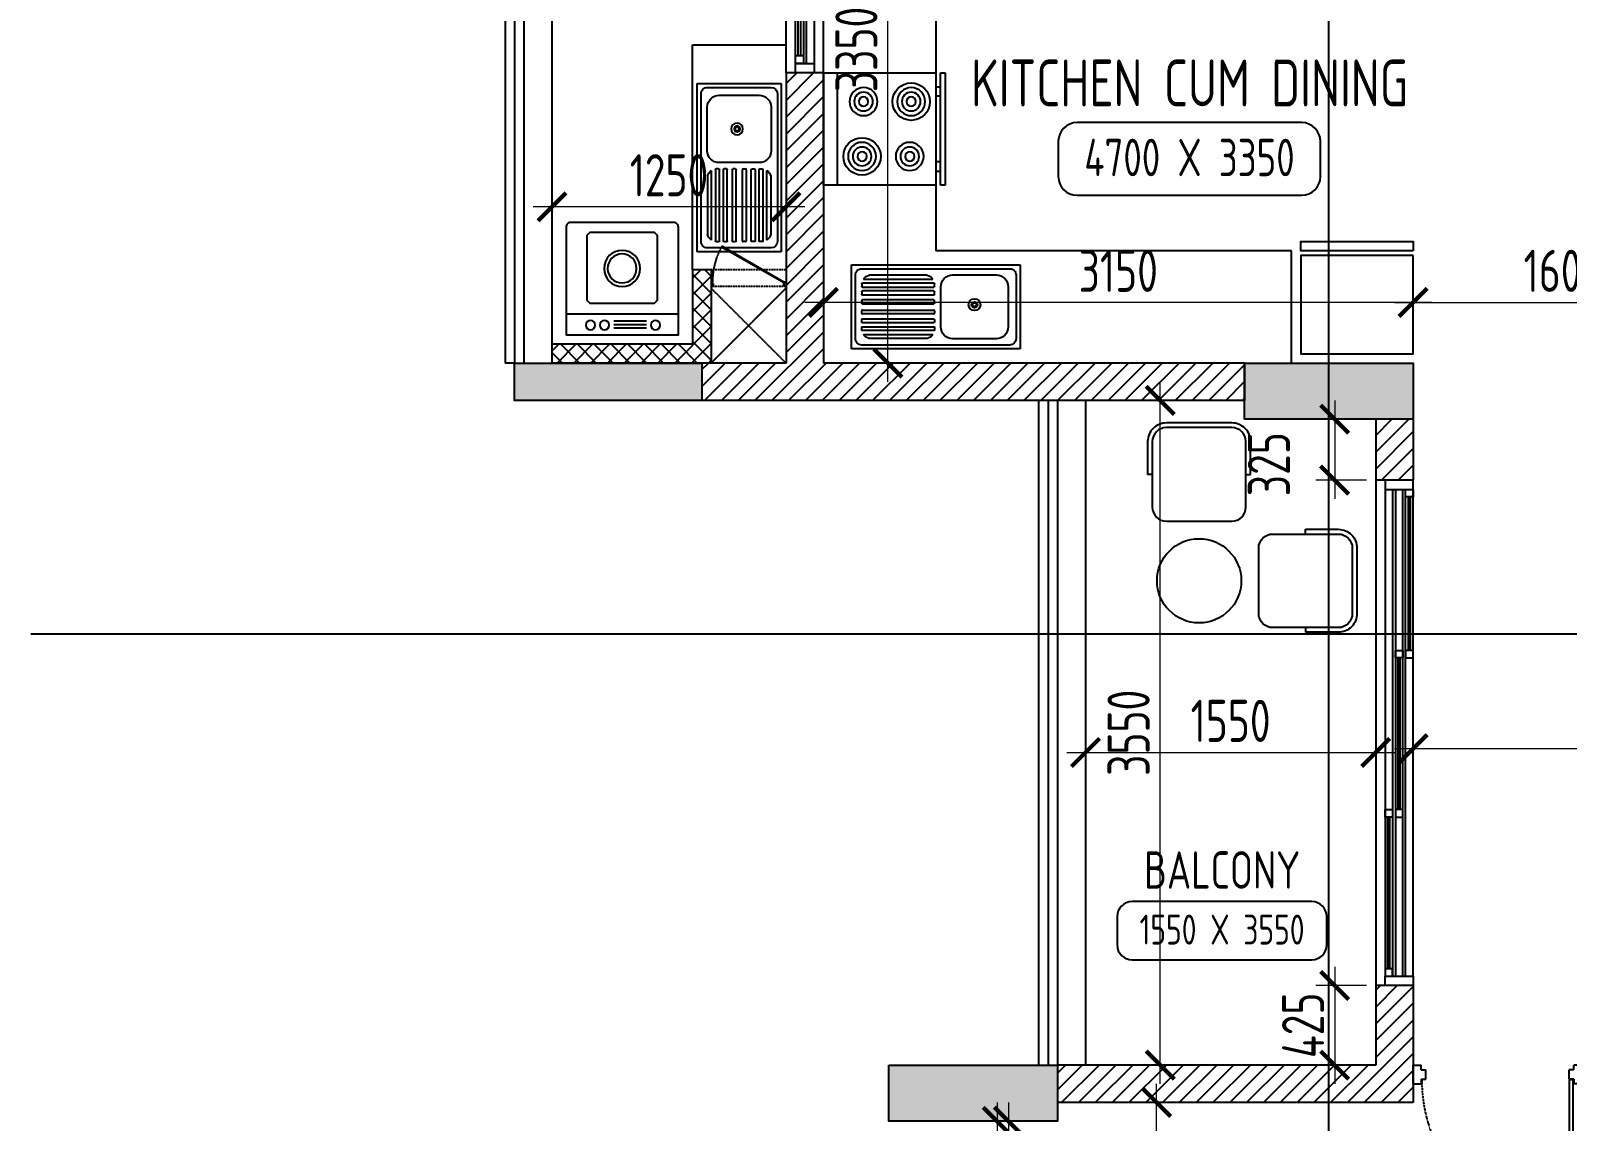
# Model space of a CAD drawing. Header units: millimetres. Extents: x -31859 to 58212, y -66440 to 17102.
# Drawn here: x 24364 to 32572, y -3136 to 2689 of the extents above; entities that cross this region are included whole.
import ezdxf
from ezdxf.enums import TextEntityAlignment as Align

# ---------------------------------------------------------------- set-up
doc = ezdxf.new("R2010")
doc.units = ezdxf.units.MM
doc.header["$LTSCALE"] = 10
doc.header["$PDMODE"] = 35
doc.header["$PDSIZE"] = 500
doc.linetypes.add('DASHED', pattern=[19.05, 12.7, -6.35])
doc.linetypes.add('HIDDEN', pattern=[9.525, 6.35, -3.175])
for name, color, linetype in [('07--DIM-1', 1, 'Continuous'), ('A--BLOCKWALL-1', 9, 'Continuous'), ('A--BLOCKWALL-2', 2, 'Continuous'), ('A--BLOCKWALL-3', 3, 'Continuous'), ('A--BLOCKWALL-HATCH', 8, 'Continuous'), ('A--DOWN', 34, 'Continuous'), ('A--FIXTURE-0', 8, 'Continuous'), ('A--FURNITURE-0', 253, 'Continuous'), ('A--GLAZING-0', 181, 'Continuous'), ('A--HANDRAIL-1', 9, 'Continuous'), ('A--HATCH-1', 8, 'Continuous'), ('A--SANITARY-0', 253, 'Continuous'), ('A--SHAFT-HIDDEN', 9, 'HIDDEN'), ('A--SPACENUMBER', 2, 'Continuous'), ('A--SPACENUMBER-1', 8, 'Continuous'), ('A--SPACEREF', 3, 'Continuous'), ('A--Stucture', 9, 'Continuous'), ('A--TILING-1', 8, 'Continuous'), ('Typical floor Column Centre line$0$X-3rd Floor Column$0$A--COL250', 250, 'Continuous'), ('Typical floor Column Centre line$0$X-3rd Floor Column$0$A--CONCRETE-4', 4, 'Continuous')]:
    doc.layers.add(name, color=color, linetype=linetype)
doc.styles.add('ISO', font='isocp2.shx', dxfattribs={"width": 0.8})
doc.dimstyles.new('A-DIM-100', dxfattribs={"dimscale": 100, "dimtxt": 2.25, "dimasz": 1.5, "dimexe": 1, "dimexo": 0.5, "dimgap": 0, "dimtad": 0, "dimdec": 0, "dimzin": 12, "dimdsep": 46, "dimtxsty": 'ISO', "dimblk": 'ARCHTICK', "dimcen": 1, "dimdle": 1, "dimclrd": 8, "dimclre": 8, "dimclrt": 256, "dimadec": 0, "dimazin": 3, "dimtfac": 1, "dimtdec": 0, "dimtmove": 1, "dimatfit": 2, "dimfxl": 1, "dimtvp": 0.75, "dimtolj": 1, "dimtzin": 12, "dimlwd": 18, "dimlwe": 18, "dimarcsym": 0})
pattern_1 = [(45, (41648.204, -5986.034), (-44.90128, 44.90128), [])]

# ---------------------------------------------------------------- blocks, each defined once
blk = doc.blocks.new('A$C383732B3')
for p, q in [((275, 250), (275, 275)), ((275, -250), (275, -275))]:
    blk.add_line(p, q)
blk.add_lwpolyline([(275, 275), (100, 275, 0.414214), (0, 175), (0, -175, 0.414214), (100, -275), (275, -275)], format="xyb")
blk.add_lwpolyline([(100, -250), (450, -250, 0.414214), (525, -175), (525, 175, 0.414214), (450, 250), (100, 250, 0.414214), (25, 175), (25, -175, 0.414214)], format="xyb", close=True)
blk = doc.blocks.new('A$C34D21E7E')
at = {"layer": 'A--DOWN'}
for p, q in [((-150, 2450), (-150, -150)), ((-110, 2450), (-110, -150)), ((-95, 2450), (-95, -150)), ((-55, -150), (-55, 2450)), ((-40, -150), (-40, 2450)), ((0, -150), (0, 2450))]:
    blk.add_line(p, q, dxfattribs=at)
for points in [[(-150, 2450), (0, 2450), (0, 2500), (-150, 2500)], [(-40, 2450), (0, 2450), (0, 2410), (-40, 2410)], [(-95, 1590), (-55, 1590), (-55, 1550), (-95, 1550)], [(-40, 1550), (0, 1550), (0, 1590), (-40, 1590)], [(-150, 740), (-110, 740), (-110, 700), (-150, 700)], [(-95, 700), (-55, 700), (-55, 740), (-95, 740)], [(-150, -150), (-110, -150), (-110, -110), (-150, -110)], [(-150, -150), (0, -150), (0, -200), (-150, -200)]]:
    blk.add_lwpolyline(points, close=True, dxfattribs=at)
at = {"layer": 'A--GLAZING-0'}
for p, q in [((-25, 1590), (-25, 2410)), ((-15, 1590), (-15, 2410)), ((-80, 740), (-80, 1550)), ((-70, 740), (-70, 1550)), ((-135, -110), (-135, 700)), ((-125, -110), (-125, 700))]:
    blk.add_line(p, q, dxfattribs=at)
blk = doc.blocks.new('A$C35654C4B')
at = {"layer": 'A--BLOCKWALL-1'}
for p, q in [((-900, 200), (0, 200)), ((-900, 0), (0, 0))]:
    blk.add_line(p, q, dxfattribs=at)
at = {"layer": 'A--DOWN'}
for p, q in [((-50, 150), (-850, 150)), ((-50, 107.3), (-850, 107.3)), ((-50, 92.7), (-807, 92.7)), ((-850, 50), (-50, 50))]:
    blk.add_line(p, q, dxfattribs=at)
for points in [[(-850, 50), (-850, 150), (-900, 150), (-900, 50)], [(-807, 50), (-807, 92.7), (-850, 92.7), (-850, 50)], [(-416, 107.3), (-416, 150), (-459, 150), (-459, 107.3)], [(-416, 50), (-416, 92.7), (-459, 92.7), (-459, 50)], [(-50, 107.3), (-50, 150), (-93, 150), (-93, 107.3)], [(-50, 50), (-50, 150), (0, 150), (0, 50)]]:
    blk.add_lwpolyline(points, close=True, dxfattribs=at)
at = {"layer": 'A--GLAZING-0'}
for p, q in [((-416, 135.6), (-93, 135.6)), ((-416, 121.6), (-93, 121.6)), ((-807, 78.4), (-459, 78.4)), ((-807, 64.4), (-459, 64.4))]:
    blk.add_line(p, q, dxfattribs=at)
blk = doc.blocks.new('A$C06896976')
at = {"layer": 'A--FIXTURE-0'}
for p, q in [((0, 0.6), (-0.6, 0.6)), ((-0.6, 0.6), (-0.6, 0)), ((-0.525, 0.6), (-0.525, 0)), ((0, 0), (0, 0.6)), ((0.05, 0.6), (0.025, 0.6)), ((0.025, 0.6), (0.025, 0)), ((0.05, 0), (0.05, 0.6)), ((0, 0.525), (0.025, 0.525)), ((0.025, 0.475), (0, 0.475)), ((0.025, 0.125), (0, 0.125)), ((-0.6, 0), (0, 0)), ((0, 0.075), (0.025, 0.075)), ((0.025, 0), (0.05, 0))]:
    blk.add_line(p, q, dxfattribs=at)
for centre, major_axis, start_param, end_param in [((-0.3937, 0.4463), (0.0707, 0.0707), 0.785398, 7.068583), ((-0.3937, 0.4463), (0.053, 0.053), 0.785398, 7.068583), ((-0.3937, 0.4463), (0.0354, 0.0354), 0.785398, 7.068583), ((-0.1392, 0.4463), (-0.053, 0.053), -0.785398, 5.497787), ((-0.1392, 0.4463), (-0.0354, 0.0354), -0.785398, 5.497787), ((-0.3937, 0.4463), (0.0177, 0.0177), 0.785398, 7.068583), ((-0.1392, 0.4463), (0.0177, 0.0177), 0.785398, 7.068583), ((-0.1313, 0.1537), (-0.0707, -0.0707), 0.785398, 7.068583), ((-0.3858, 0.1537), (0.053, -0.053), -0.785398, 5.497787), ((-0.3858, 0.1537), (0.0354, -0.0354), -0.785398, 5.497787), ((-0.3858, 0.1537), (-0.0177, -0.0177), 0.785398, 7.068583), ((-0.1313, 0.1537), (-0.053, -0.053), 0.785398, 7.068583), ((-0.1313, 0.1537), (-0.0354, -0.0354), 0.785398, 7.068583), ((-0.1313, 0.1537), (-0.0177, -0.0177), 0.785398, 7.068583)]:
    blk.add_ellipse(centre, major_axis=major_axis, ratio=1, start_param=start_param, end_param=end_param, dxfattribs=at)
blk = doc.blocks.new('A$C321E12B3')
at = {"layer": 'A--SANITARY-0', "ltscale": 5}
for p, q in [((-0.9, 0.45), (0, 0.45)), ((-0.9, 0), (-0.9, 0.45)), ((-0.8453, 0.429), (-0.0547, 0.429)), ((0, 0.45), (0, 0)), ((-0.879, 0.0547), (-0.879, 0.3953)), ((-0.8369, 0.1178), (-0.8369, 0.3322)), ((-0.7738, 0.3953), (-0.54, 0.3953)), ((-0.4769, 0.3322), (-0.4769, 0.1178)), ((-0.4433, 0.3352), (-0.4433, 0.3478)), ((-0.4391, 0.352), (-0.0589, 0.352)), ((-0.0589, 0.331), (-0.4391, 0.331)), ((-0.0633, 0.373), (-0.4347, 0.373)), ((-0.404, 0.3941), (-0.0939, 0.3941)), ((-0.0547, 0.3478), (-0.0547, 0.3352)), ((-0.021, 0.3953), (-0.021, 0.0547)), ((-0.4433, 0.2931), (-0.4433, 0.3057)), ((-0.4433, 0.246), (-0.4433, 0.2586)), ((-0.4391, 0.31), (-0.0589, 0.31)), ((-0.0589, 0.2889), (-0.4391, 0.2889)), ((-0.4391, 0.2628), (-0.0589, 0.2628)), ((-0.0547, 0.3057), (-0.0547, 0.2931)), ((-0.0547, 0.2586), (-0.0547, 0.246)), ((-0.4433, 0.204), (-0.4433, 0.1914)), ((-0.0589, 0.2418), (-0.4391, 0.2418)), ((-0.0589, 0.2082), (-0.4391, 0.2082)), ((-0.4391, 0.1872), (-0.0589, 0.1872)), ((-0.0547, 0.1914), (-0.0547, 0.204)), ((-0.4433, 0.1569), (-0.4433, 0.1443)), ((-0.4433, 0.1148), (-0.4433, 0.1022)), ((-0.0589, 0.1611), (-0.4391, 0.1611)), ((-0.4391, 0.14), (-0.0589, 0.14)), ((-0.0589, 0.119), (-0.4391, 0.119)), ((-0.4391, 0.098), (-0.0589, 0.098)), ((-0.0547, 0.1443), (-0.0547, 0.1569)), ((-0.0547, 0.1022), (-0.0547, 0.1148)), ((0, 0), (-0.9, 0)), ((-0.0547, 0.021), (-0.8453, 0.021)), ((-0.54, 0.0547), (-0.7738, 0.0547)), ((-0.0633, 0.077), (-0.4347, 0.077)), ((-0.404, 0.0559), (-0.0939, 0.0559))]:
    blk.add_line(p, q, dxfattribs=at)
at = {"layer": 'A--SANITARY-0'}
blk.add_line((-0.9, 0.45), (0, 0.45), dxfattribs=at)
at = {"layer": 'A--SANITARY-0', "ltscale": 5, "extrusion": (0, 0, -1)}
for centre, major_axis, start_param, end_param in [((-0.8453, 0.3953), (-0.0238, 0.0238), 5.497787, 7.068583), ((-0.0547, 0.3953), (-0.0238, 0.0238), 0.785398, 2.356194), ((-0.7738, 0.3322), (0.0446, 0.0446), 3.926991, 5.497787), ((-0.54, 0.3322), (0.0446, 0.0446), -0.785398, 0.785398), ((-0.4391, 0.3478), (0.00297, 0.00297), 3.926991, 5.497787), ((-0.4391, 0.3352), (-0.00297, 0.00297), 3.926991, 5.497787), ((-0.3928, 0.3449), (-0.0357, 0.0357), 6.090163, 6.844508), ((-0.1051, 0.3449), (-0.0357, 0.0357), 1.009473, 1.763819), ((-0.0589, 0.3478), (0.00297, 0.00297), -0.785398, 0.785398), ((-0.0589, 0.3352), (-0.00297, 0.00297), 2.356194, 3.926991), ((-0.4391, 0.3057), (-0.00297, 0.00297), 5.497787, 7.068583), ((-0.4391, 0.2931), (-0.00297, 0.00297), 3.926991, 5.497787), ((-0.0589, 0.3057), (0.00297, 0.00297), -0.785398, 0.785398), ((-0.0589, 0.2931), (-0.00297, 0.00297), 2.356194, 3.926991), ((-0.6569, 0.2136), (0.0223, 0.0223), 0.785398, 7.068583), ((-0.6569, 0.2136), (0.0112, 0.0112), 0.785398, 7.068583), ((-0.6569, 0.2136), (0.00743, 0.00743), 0.785398, 7.068583), ((-0.4391, 0.204), (0.00297, 0.00297), 3.926991, 5.497787), ((-0.4391, 0.1914), (-0.00297, 0.00297), 3.926991, 5.497787), ((-0.0589, 0.204), (0.00297, 0.00297), -0.785398, 0.785398), ((-0.0589, 0.1914), (-0.00297, 0.00297), 2.356194, 3.926991), ((-0.7738, 0.1178), (-0.0446, 0.0446), 3.926991, 5.497787), ((-0.54, 0.1178), (-0.0446, 0.0446), 2.356194, 3.926991), ((-0.4391, 0.1569), (0.00297, 0.00297), 3.926991, 5.497787), ((-0.4391, 0.1443), (0.00297, 0.00297), 2.356194, 3.926991), ((-0.4391, 0.1148), (0.00297, 0.00297), 3.926991, 5.497787), ((-0.4391, 0.1022), (0.00297, 0.00297), 2.356194, 3.926991), ((-0.0589, 0.1569), (0.00297, 0.00297), -0.785398, 0.785398), ((-0.0589, 0.1443), (-0.00297, 0.00297), 2.356194, 3.926991), ((-0.0589, 0.1148), (0.00297, 0.00297), -0.785398, 0.785398), ((-0.0589, 0.1022), (-0.00297, 0.00297), 2.356194, 3.926991), ((-0.8453, 0.0547), (0.0238, 0.0238), 2.356194, 3.926991), ((-0.3928, 0.1051), (-0.0357, 0.0357), 4.151066, 4.905412), ((-0.1051, 0.1051), (-0.0357, 0.0357), 2.94857, 3.702916), ((-0.0547, 0.0547), (-0.0238, 0.0238), 2.356194, 3.926991)]:
    blk.add_ellipse(centre, major_axis=major_axis, ratio=1, start_param=start_param, end_param=end_param, dxfattribs=at)
at = {"layer": 'A--SANITARY-0', "ltscale": 5}
for centre, major_axis, start_param, end_param in [((-0.4391, 0.2586), (-0.00297, -0.00297), 3.926991, 5.497787), ((-0.0589, 0.2586), (-0.00297, -0.00297), 2.356194, 3.926991), ((-0.4391, 0.246), (0.00297, -0.00297), 3.926991, 5.497787), ((-0.0589, 0.246), (0.00297, -0.00297), -0.785398, 0.785398)]:
    blk.add_ellipse(centre, major_axis=major_axis, ratio=1, start_param=start_param, end_param=end_param, dxfattribs=at)
blk = doc.blocks.new('A$C47D60FF3')
at = {"layer": 'A--FIXTURE-0'}
blk.add_lwpolyline([(-0.075, 0.6), (-0.075, 0), (-0.6, 0), (-0.6, 0.6)], close=True, dxfattribs=at)
blk.add_lwpolyline([(-0.05, 0.6), (-0.05, 0), (0, 0), (0, 0.6), (-0.05, 0.6)], dxfattribs=at)
blk = doc.blocks.new('A$C1CBF2325')
at = {"layer": 'A--DOWN'}
for p, q in [((100, 0), (0, 0)), ((0, 0), (0, -42)), ((100, 0), (100, -42)), ((25, -42), (0, -42)), ((25, -42), (25, -67)), ((75, -67), (25, -67)), ((75, -42), (75, -67)), ((75, -42), (100, -42)), ((78.8, -46.2), (78.8, -67)), ((78.8, -46.2), (886, -46.2)), ((78.8, -67), (886, -67)), ((886, -67), (886, -46.2)), ((25, -858), (0, -858)), ((0, -900), (0, -858)), ((100, -900), (0, -900)), ((75, -833), (25, -833)), ((25, -858), (25, -833)), ((75, -858), (75, -833)), ((75, -858), (100, -858)), ((100, -900), (100, -858))]:
    blk.add_line(p, q, dxfattribs=at)
at = {"layer": 'A--DOWN', "color": 8, "linetype": 'DASHED', "ltscale": 0.005}
blk.add_arc((78.8, -46.2), 807.5, 269.73187, 358.52905, dxfattribs=at)
blk = doc.blocks.new('SPACE')
at = {"layer": 'A--SPACENUMBER-1'}
blk.add_lwpolyline([(-600, 0), (600, 0, 0.41421356), (700, 100), (700, 288.5, 0.41421356), (600, 388.5), (-600, 388.5, 0.41421356), (-700, 288.5), (-700, 100, 0.41421356), (-600, 0, -0.05251446)], format="xyb", dxfattribs=at)
at = {"layer": 'A--SPACENUMBER', "style": 'ISO', "width": 0.8, "flags": 4}
blk.add_attdef('01', text='', height=250, dxfattribs=at).set_placement((0.455, 202.41), align=Align.MIDDLE)
at = {"layer": 'A--SPACEREF', "style": 'ISO', "width": 0.8, "flags": 4}
blk.add_attdef('S', text='', height=300, dxfattribs=at).set_placement((1.35, 474.975), align=Align.CENTER)
blk = doc.blocks.new('A$C2D7D56F7')
at = {"layer": 'A--FIXTURE-0'}
for p, q in [((-0.0443, -0.0369), (0.1306, -0.0369)), ((-0.0443, -0.0556), (0.1306, -0.0556)), ((-0.0443, -0.0744), (0.1306, -0.0744)), ((-0.3, -0.1125), (0.3, -0.1125))]:
    blk.add_line(p, q, dxfattribs=at)
blk.add_lwpolyline([(0.3, -0.575, -0.414214), (0.275, -0.6), (-0.275, -0.6, -0.414214), (-0.3, -0.575), (-0.3, 0), (0.3, 0)], format="xyb", close=True, dxfattribs=at)
blk.add_lwpolyline([(-0.1731, -0.1685), (0.1734, -0.1685), (0.1891, -0.1842), (0.1891, -0.5307), (0.1734, -0.5465), (-0.1731, -0.5465), (-0.1889, -0.5307), (-0.1889, -0.1842)], close=True, dxfattribs=at)
for centre, radius in [((-0.1687, -0.0522), 0.025), ((-0.0947, -0.0522), 0.025), ((0.1777, -0.0522), 0.025), ((-0.0007, -0.3546), 0.0964), ((-0.0007, -0.3546), 0.0776)]:
    blk.add_circle(centre, radius, dxfattribs=at)
blk = doc.blocks.new('A$C4DFF75E1')
at = {"layer": 'A--DOWN'}
for p, q in [((9.2, 24.6), (0, 24.6)), ((0, 24.6), (0, 0)), ((0, 0), (12.3, 0)), ((9.2, 15.2, 0), (9.2, 24.6, 0)), ((12.3, 15.2, 0), (9.2, 15.2, 0)), ((12.3, 15.2, 0), (12.3, 0, 0)), ((12.3, 15.2, 0), (12.3, 0, 0)), ((12.3, 0), (12.3, 15.2)), ((437.7, 15.2, 0), (437.7, 0, 0)), ((437.7, 15.2, 0), (437.7, 0, 0)), ((437.7, 15.2, 0), (440.8, 15.2, 0)), ((437.7, 0), (437.7, 15.2)), ((450, 0), (437.7, 0)), ((440.8, 24.6), (450, 24.6)), ((440.8, 15.2, 0), (440.8, 24.5, 0)), ((450, 24.6), (450, 0))]:
    blk.add_line(p, q, dxfattribs=at)
blk.add_lwpolyline([(13.8, 18.5), (387.6, 234.3), (384.6, 239.6), (10.7, 23.8)], close=True, dxfattribs=at)
blk.add_circle((10, 23.8, 0), 0.781, dxfattribs=at)
at = {"layer": 'A--DOWN', "color": 8, "linetype": 'DASHED', "ltscale": 0.003}
blk.add_arc((-37, 15.2, 0), 477.8, 0, 27.29356, dxfattribs=at)
blk = doc.blocks.new('_ArchTick')
at = {"color": 0, "const_width": 0.15}
blk.add_lwpolyline([(-0.5, -0.5), (0.5, 0.5)], dxfattribs=at)
blk = doc.blocks.new('*D240')
at = {"layer": '07--DIM-1', "color": 8, "lineweight": 18}
for p, q in [((31748.2, -1286), (31748.2, -1046.3)), ((36598.2, -1286), (36598.2, -1046.3)), ((36698.2, -1146.3), (31648.2, -1146.3))]:
    blk.add_line(p, q, dxfattribs=at)
at = {"layer": 'Defpoints', "color": 0}
for p in [(31748.2, -1146.3), (31748.2, -1336), (36598.2, -1336)]:
    blk.add_point(p, dxfattribs=at)
at = {"layer": '07--DIM-1', "color": 8, "lineweight": 18, "xscale": 150, "yscale": 150, "zscale": 150, "rotation": 180}
blk.add_blockref('_ArchTick', (31748.2, -1146.3), dxfattribs=at)
at = {"layer": '07--DIM-1', "color": 8, "lineweight": 18, "xscale": 150, "yscale": 150, "zscale": 150}
blk.add_blockref('_ArchTick', (36598.2, -1146.3), dxfattribs=at)
at = {"layer": '07--DIM-1', "insert": (34173.2, -977.5), "char_height": 225, "attachment_point": 5, "style": 'ISO'}
blk.add_mtext('\\A1;4850', dxfattribs=at)
blk = doc.blocks.new('*D242')
at = {"layer": '07--DIM-1', "color": 8, "lineweight": 18}
for p, q in [((28598.2, 964), (28598.2, 1337.8)), ((31748.2, 964), (31748.2, 1337.8)), ((31848.2, 1237.8), (28498.2, 1237.8))]:
    blk.add_line(p, q, dxfattribs=at)
at = {"layer": 'Defpoints', "color": 0}
for p in [(28598.2, 1237.8), (28598.2, 914), (31748.2, 914)]:
    blk.add_point(p, dxfattribs=at)
at = {"layer": '07--DIM-1', "color": 8, "lineweight": 18, "xscale": 150, "yscale": 150, "zscale": 150, "rotation": 180}
blk.add_blockref('_ArchTick', (28598.2, 1237.8), dxfattribs=at)
at = {"layer": '07--DIM-1', "color": 8, "lineweight": 18, "xscale": 150, "yscale": 150, "zscale": 150}
blk.add_blockref('_ArchTick', (31748.2, 1237.8), dxfattribs=at)
at = {"layer": '07--DIM-1', "insert": (30173.2, 1406.6), "char_height": 225, "attachment_point": 5, "style": 'ISO'}
blk.add_mtext('\\A1;3150', dxfattribs=at)
blk = doc.blocks.new('*D243')
at = {"layer": '07--DIM-1', "color": 8, "lineweight": 18}
for p, q in [((31748.2, 964), (31748.2, 1337.8)), ((33348.2, 964), (33348.2, 1337.8)), ((31648.2, 1237.8), (33448.2, 1237.8))]:
    blk.add_line(p, q, dxfattribs=at)
at = {"layer": 'Defpoints', "color": 0}
for p in [(33348.2, 1237.8), (31748.2, 914), (33348.2, 914)]:
    blk.add_point(p, dxfattribs=at)
at = {"layer": '07--DIM-1', "color": 8, "lineweight": 18, "xscale": 150, "yscale": 150, "zscale": 150, "rotation": 180}
blk.add_blockref('_ArchTick', (31748.2, 1237.8), dxfattribs=at)
at = {"layer": '07--DIM-1', "color": 8, "lineweight": 18, "xscale": 150, "yscale": 150, "zscale": 150}
blk.add_blockref('_ArchTick', (33348.2, 1237.8), dxfattribs=at)
at = {"layer": '07--DIM-1', "insert": (32548.2, 1406.6), "char_height": 225, "attachment_point": 5, "style": 'ISO'}
blk.add_mtext('\\A1;1600', dxfattribs=at)
blk = doc.blocks.new('*D244')
at = {"layer": '07--DIM-1', "color": 8, "lineweight": 18}
for p, q in [((28943, 814), (28943, 4364)), ((28648.2, 4264), (29043, 4264)), ((28648.2, 914), (29043, 914))]:
    blk.add_line(p, q, dxfattribs=at)
at = {"layer": 'Defpoints', "color": 0}
for p in [(28598.2, 4264), (28943, 4264), (28598.2, 914)]:
    blk.add_point(p, dxfattribs=at)
at = {"layer": '07--DIM-1', "color": 8, "lineweight": 18, "xscale": 150, "yscale": 150, "zscale": 150}
for p, rotation in [((28943, 4264), 90), ((28943, 914), 270)]:
    blk.add_blockref('_ArchTick', p, dxfattribs=dict(at, rotation=rotation))
at = {"layer": '07--DIM-1', "insert": (28774.3, 2589), "char_height": 225, "attachment_point": 5, "rotation": 90, "style": 'ISO'}
blk.add_mtext('\\A1;3350', dxfattribs=at)
blk = doc.blocks.new('*D251')
at = {"layer": '07--DIM-1', "color": 8, "lineweight": 18}
for p, q in [((29526.4, -3036), (29526.4, -5736)), ((29098.2, -3136), (29626.4, -3136)), ((29198.2, -5636), (29626.4, -5636))]:
    blk.add_line(p, q, dxfattribs=at)
at = {"layer": 'Defpoints', "color": 0}
for p in [(29048.2, -3136), (29148.2, -5636), (29526.4, -5636)]:
    blk.add_point(p, dxfattribs=at)
at = {"layer": '07--DIM-1', "color": 8, "lineweight": 18, "xscale": 150, "yscale": 150, "zscale": 150}
for p, rotation in [((29526.4, -3136), 90), ((29526.4, -5636), 270)]:
    blk.add_blockref('_ArchTick', p, dxfattribs=dict(at, rotation=rotation))
at = {"layer": '07--DIM-1', "insert": (29357.6, -4386), "char_height": 225, "attachment_point": 5, "rotation": 90, "style": 'ISO'}
blk.add_mtext('\\A1;2500', dxfattribs=at)
blk = doc.blocks.new('*D257')
at = {"layer": '07--DIM-1', "color": 8, "lineweight": 18}
for p, q in [((29998.2, -912.3), (29998.2, -1266.2)), ((31548.2, -912.3), (31548.2, -1266.2)), ((29898.2, -1166.2), (31648.2, -1166.2))]:
    blk.add_line(p, q, dxfattribs=at)
at = {"layer": 'Defpoints', "color": 0}
for p in [(29998.2, -862.3), (31548.2, -862.3), (31548.2, -1166.2)]:
    blk.add_point(p, dxfattribs=at)
at = {"layer": '07--DIM-1', "color": 8, "lineweight": 18, "xscale": 150, "yscale": 150, "zscale": 150, "rotation": 180}
blk.add_blockref('_ArchTick', (29998.2, -1166.2), dxfattribs=at)
at = {"layer": '07--DIM-1', "color": 8, "lineweight": 18, "xscale": 150, "yscale": 150, "zscale": 150}
blk.add_blockref('_ArchTick', (31548.2, -1166.2), dxfattribs=at)
at = {"layer": '07--DIM-1', "insert": (30773.2, -997.4), "char_height": 225, "attachment_point": 5, "style": 'ISO'}
blk.add_mtext('\\A1;1550', dxfattribs=at)
blk = doc.blocks.new('*D258')
at = {"layer": '07--DIM-1', "color": 8, "lineweight": 18}
for p, q in [((30397, -2936), (30397, 814)), ((30048.2, 714), (30497, 714)), ((30048.2, -2836), (30497, -2836))]:
    blk.add_line(p, q, dxfattribs=at)
at = {"layer": 'Defpoints', "color": 0}
for p in [(29998.2, 714), (30397, 714), (29998.2, -2836)]:
    blk.add_point(p, dxfattribs=at)
at = {"layer": '07--DIM-1', "color": 8, "lineweight": 18, "xscale": 150, "yscale": 150, "zscale": 150}
for p, rotation in [((30397, 714), 90), ((30397, -2836), 270)]:
    blk.add_blockref('_ArchTick', p, dxfattribs=dict(at, rotation=rotation))
at = {"layer": '07--DIM-1', "insert": (30228.3, -1061), "char_height": 225, "attachment_point": 5, "rotation": 90, "style": 'ISO'}
blk.add_mtext('\\A1;3550', dxfattribs=at)
blk = doc.blocks.new('*D259')
at = {"layer": '07--DIM-1', "color": 8, "lineweight": 18}
for p, q in [((29586.1, -3036), (29586.1, -3686)), ((29198.2, -3136), (29686.1, -3136)), ((29198.2, -3586), (29686.1, -3586))]:
    blk.add_line(p, q, dxfattribs=at)
at = {"layer": 'Defpoints', "color": 0}
for p in [(29148.2, -3136), (29148.2, -3586), (29586.1, -3586)]:
    blk.add_point(p, dxfattribs=at)
at = {"layer": '07--DIM-1', "color": 8, "lineweight": 18, "xscale": 150, "yscale": 150, "zscale": 150}
for p, rotation in [((29586.1, -3136), 90), ((29586.1, -3586), 270)]:
    blk.add_blockref('_ArchTick', p, dxfattribs=dict(at, rotation=rotation))
at = {"layer": '07--DIM-1', "insert": (29375.2, -3361), "char_height": 225, "attachment_point": 5, "rotation": 90, "style": 'ISO'}
blk.add_mtext('\\A1;eq', dxfattribs=at)
blk = doc.blocks.new('*D261')
at = {"layer": '07--DIM-1', "color": 8, "lineweight": 18}
for p, q in [((31329.1, -2311), (31329.1, -2936)), ((31498.2, -2411), (31229.1, -2411)), ((31498.2, -2836), (31229.1, -2836))]:
    blk.add_line(p, q, dxfattribs=at)
at = {"layer": 'Defpoints', "color": 0}
for p in [(31548.2, -2411), (31329.1, -2836), (31548.2, -2836)]:
    blk.add_point(p, dxfattribs=at)
at = {"layer": '07--DIM-1', "color": 8, "lineweight": 18, "xscale": 150, "yscale": 150, "zscale": 150}
for p, rotation in [((31329.1, -2411), 90), ((31329.1, -2836), 270)]:
    blk.add_blockref('_ArchTick', p, dxfattribs=dict(at, rotation=rotation))
at = {"layer": '07--DIM-1', "insert": (31160.4, -2623.5), "char_height": 225, "attachment_point": 5, "rotation": 90, "style": 'ISO'}
blk.add_mtext('\\A1;425', dxfattribs=at)
blk = doc.blocks.new('*D262')
at = {"layer": '07--DIM-1', "color": 8, "lineweight": 18}
for p, q in [((31329.1, 714), (31329.1, 189)), ((31498.2, 614), (31229.1, 614)), ((31498.2, 289), (31229.1, 289))]:
    blk.add_line(p, q, dxfattribs=at)
at = {"layer": 'Defpoints', "color": 0}
for p in [(31548.2, 614), (31329.1, 289), (31548.2, 289)]:
    blk.add_point(p, dxfattribs=at)
at = {"layer": '07--DIM-1', "color": 8, "lineweight": 18, "xscale": 150, "yscale": 150, "zscale": 150}
for p, rotation in [((31329.1, 614), 90), ((31329.1, 289), 270)]:
    blk.add_blockref('_ArchTick', p, dxfattribs=dict(at, rotation=rotation))
at = {"layer": '07--DIM-1', "insert": (30978.1, 373.7), "char_height": 225, "attachment_point": 5, "rotation": 90, "style": 'ISO'}
blk.add_mtext('\\A1;325', dxfattribs=at)
blk = doc.blocks.new('*D265')
at = {"layer": '07--DIM-1', "color": 8, "lineweight": 18}
for p, q in [((27148.2, 1485.3), (27148.2, 1848.2)), ((28398.2, 1485.3), (28398.2, 1848.2)), ((28498.2, 1748.2), (27048.2, 1748.2))]:
    blk.add_line(p, q, dxfattribs=at)
at = {"layer": 'Defpoints', "color": 0}
for p in [(27148.2, 1748.2), (27148.2, 1435.3), (28398.2, 1435.3)]:
    blk.add_point(p, dxfattribs=at)
at = {"layer": '07--DIM-1', "color": 8, "lineweight": 18, "xscale": 150, "yscale": 150, "zscale": 150, "rotation": 180}
blk.add_blockref('_ArchTick', (27148.2, 1748.2), dxfattribs=at)
at = {"layer": '07--DIM-1', "color": 8, "lineweight": 18, "xscale": 150, "yscale": 150, "zscale": 150}
blk.add_blockref('_ArchTick', (28398.2, 1748.2), dxfattribs=at)
at = {"layer": '07--DIM-1', "insert": (27773.2, 1916.9), "char_height": 225, "attachment_point": 5, "style": 'ISO'}
blk.add_mtext('\\A1;1250', dxfattribs=at)
blk = doc.blocks.new('*D278')
at = {"layer": '07--DIM-1', "color": 8, "lineweight": 18}
for p, q in [((30377.7, -5736), (30377.7, -2936)), ((29898.2, -3036), (30477.7, -3036)), ((29798.2, -5636), (30477.7, -5636))]:
    blk.add_line(p, q, dxfattribs=at)
at = {"layer": 'Defpoints', "color": 0}
for p in [(29848.2, -3036), (30377.7, -3036), (29748.2, -5636)]:
    blk.add_point(p, dxfattribs=at)
at = {"layer": '07--DIM-1', "color": 8, "lineweight": 18, "xscale": 150, "yscale": 150, "zscale": 150}
for p, rotation in [((30377.7, -3036), 90), ((30377.7, -5636), 270)]:
    blk.add_blockref('_ArchTick', p, dxfattribs=dict(at, rotation=rotation))
at = {"layer": '07--DIM-1', "insert": (30208.9, -4336), "char_height": 225, "attachment_point": 5, "rotation": 90, "style": 'ISO'}
blk.add_mtext('\\A1;2600', dxfattribs=at)

msp = doc.modelspace()

# ---------------------------------------------------------------- hatches: boundary and pattern name
at = {"layer": 'A--BLOCKWALL-HATCH'}
h = msp.add_hatch(dxfattribs=at)
h.set_pattern_fill('ANSI37', color=256, scale=20, style=0)
h.set_pattern_definition([(45, (41648.204, -5986.034), (-44.90128, 44.90128), []), (135, (41648.204, -5986.034), (-44.90128, -44.90128), [])])
h.paths.add_polyline_path([(27998.2, 914), (27998.2, 1414), (27898.2, 1414), (27898.2, 1014), (27148.2, 1014), (27148.2, 914)])
at = {"layer": 'A--HATCH-1'}
h = msp.add_hatch(dxfattribs=at)
h.set_pattern_fill('ANSI31', color=256, scale=20, style=0)
h.set_pattern_definition(pattern_1)
h.paths.add_polyline_path([(30848.2, 714), (27948.2, 714), (27948.2, 914), (28398.2, 914), (28398.2, 2464), (28598.2, 2464), (28598.2, 914), (30848.2, 914)])
h = msp.add_hatch(dxfattribs=at)
h.set_pattern_fill('ANSI31', color=256, scale=20, style=0)
h.set_pattern_definition(pattern_1)
h.paths.add_polyline_path([(31748.2, 614), (31548.2, 614), (31548.2, 289), (31748.2, 289)])
h = msp.add_hatch(dxfattribs=at)
h.set_pattern_fill('ANSI31', color=256, scale=20, style=0)
h.set_pattern_definition(pattern_1)
h.paths.add_polyline_path([(29848.2, -2836), (29848.2, -3036), (31748.2, -3036), (31748.2, -2411), (31548.2, -2411), (31548.2, -2836)])
at = {"layer": 'Typical floor Column Centre line$0$X-3rd Floor Column$0$A--COL250'}
h = msp.add_hatch(color=256, dxfattribs=at)
h.dxf.hatch_style = 1
h.paths.add_polyline_path([(26948.2, 914), (27948.2, 914), (27948.2, 714), (26948.2, 714)])
h = msp.add_hatch(color=256, dxfattribs=at)
h.dxf.hatch_style = 1
h.paths.add_polyline_path([(30848.2, 914), (31748.2, 914), (31748.2, 614), (30848.2, 614)])
h = msp.add_hatch(color=256, dxfattribs=at)
h.dxf.hatch_style = 1
h.paths.add_polyline_path([(28948.2, -2836), (29848.2, -2836), (29848.2, -3136), (28948.2, -3136)])

# ---------------------------------------------------------------- linework, layer by layer
at = {"color": 6}
for p, q in [((31298.2, -6619.6), (31298.2, 9311.1)), ((24363.7, -532.6), (40333.9, -532.6))]:
    msp.add_line(p, q, dxfattribs=at)
msp.add_line((28982.1, -532.6), (40333.9, -532.6))
at = {"layer": 'A--BLOCKWALL-1'}
for p, q in [((27148.2, 4264), (27148.2, 914)), ((29998.2, 714), (29998.2, -2836))]:
    msp.add_line(p, q, dxfattribs=at)
at = {"layer": 'A--BLOCKWALL-2'}
for p, q in [((27898.2, 1414), (27898.2, 1014)), ((27898.2, 1414), (27998.2, 1414)), ((27998.2, 1414), (27998.2, 914)), ((27898.2, 1014), (27148.2, 1014)), ((27148.2, 1014), (27148.2, 914)), ((27998.2, 914), (27148.2, 914))]:
    msp.add_line(p, q, dxfattribs=at)
at = {"layer": 'A--BLOCKWALL-3'}
for p, q in [((28398.2, 2464), (28398.2, 914)), ((28598.2, 2464), (28398.2, 2464)), ((28598.2, 2464), (28598.2, 914)), ((27948.2, 914), (27948.2, 714)), ((28398.2, 914), (27948.2, 914)), ((30848.2, 914), (28598.2, 914)), ((30848.2, 914), (30848.2, 714)), ((30848.2, 714), (27948.2, 714)), ((31548.2, 614), (31548.2, 289)), ((31748.2, 614), (31548.2, 614)), ((31748.2, 614), (31748.2, 289)), ((31748.2, 289), (31548.2, 289)), ((31548.2, -2411), (31548.2, -2836)), ((31748.2, -2411), (31548.2, -2411)), ((31748.2, -2411), (31748.2, -3036)), ((31548.2, -2836), (29848.2, -2836)), ((29848.2, -2836), (29848.2, -3036)), ((31748.2, -3036), (29848.2, -3036))]:
    msp.add_line(p, q, dxfattribs=at)
at = {"layer": 'A--FIXTURE-0'}
for p, q in [((29198.2, 3364), (29198.2, 1514)), ((27898.2, 2614), (28398.2, 2614)), ((27898.2, 1414), (27898.2, 2614)), ((31098.2, 1514), (29198.2, 1514)), ((31098.2, 914), (31098.2, 1514))]:
    msp.add_line(p, q, dxfattribs=at)
at = {"layer": 'A--FURNITURE-0'}
msp.add_circle((30605, -249.2), 225, dxfattribs=at)
at = {"layer": 'A--HANDRAIL-1', "color": 1}
for p, q in [((26948.2, 4264), (26948.2, 914)), ((26998.2, 4264), (26998.2, 914)), ((29798.2, 714), (29798.2, -2836)), ((29848.2, 714), (29848.2, -2836))]:
    msp.add_line(p, q, dxfattribs=at)
at = {"layer": 'A--SHAFT-HIDDEN', "ltscale": 0.01}
for p, q in [((27998.2, 1414), (28398.2, 1414)), ((27998.2, 1325.1), (28398.2, 1325.1)), ((28398.2, 1314), (27998.2, 914)), ((27998.2, 1314), (28398.2, 914))]:
    msp.add_line(p, q, dxfattribs=at)
at = {"layer": 'A--Stucture', "linetype": 'Continuous', "ltscale": 0.5}
for p, q in [((26948.2, 914), (26898.2, 914)), ((29748.2, -2836), (29748.2, 714))]:
    msp.add_line(p, q, dxfattribs=at)
msp.add_lwpolyline([(26948.2, 7914), (26948.2, 7964), (26298.2, 7964, 0.414214), (25148.2, 6814), (25148.2, 4214), (26898.2, 4214), (26898.2, 914)], format="xyb", dxfattribs=at)
at = {"layer": 'A--TILING-1'}
msp.add_line((31548.2, 289), (31548.2, -2411), dxfattribs=at)
at = {"layer": 'Typical floor Column Centre line$0$X-3rd Floor Column$0$A--CONCRETE-4'}
for points in [[(26948.2, 914), (27948.2, 914), (27948.2, 714), (26948.2, 714)], [(30848.2, 914), (31748.2, 914), (31748.2, 614), (30848.2, 614)], [(28948.2, -2836), (29848.2, -2836), (29848.2, -3136), (28948.2, -3136)]]:
    msp.add_lwpolyline(points, close=True, dxfattribs=at)

# ---------------------------------------------------------------- block references
at = {"xscale": -0.8888888888614019, "yscale": 0.8888888888650399, "zscale": 0.8888888888658205}
msp.add_blockref('A$C4DFF75E1', (28398.2, 1325.1), dxfattribs=at)
at = {"layer": 'A--DOWN', "xscale": -1, "rotation": 270}
msp.add_blockref('A$C35654C4B', (28398.2, 3364), dxfattribs=at)
at = {"layer": 'A--DOWN'}
msp.add_blockref('A$C34D21E7E', (31748.2, -2211), dxfattribs=at)
at = {"layer": 'A--DOWN', "extrusion": (0, 0, -1), "xscale": -1, "zscale": -1, "rotation": 90}
msp.add_blockref('A$C1CBF2325', (-32648.2, -2836), dxfattribs=at)
at = {"layer": 'A--FIXTURE-0', "extrusion": (0, 0, -1), "xscale": 1000, "yscale": 1000, "zscale": -999.9999999999999, "rotation": 179.9999999999987}
msp.add_blockref('A$C06896976', (-29198.2, 2464), dxfattribs=at)
at = {"layer": 'A--FIXTURE-0', "xscale": -1000, "yscale": 1000}
for name, p, zscale, rotation in [('A$C2D7D56F7', (27523.2, 1064.8), 1000, 180), ('A$C47D60FF3', (31148.2, 1564), 999.9999999999999, 270)]:
    msp.add_blockref(name, p, dxfattribs=dict(at, zscale=zscale, rotation=rotation))
at = {"layer": 'A--FURNITURE-0', "extrusion": (0, 0, -1), "xscale": -1, "zscale": -1, "rotation": 90}
msp.add_blockref('A$C383732B3', (-30605, 594), dxfattribs=at)
at = {"layer": 'A--FURNITURE-0', "xscale": -1}
msp.add_blockref('A$C383732B3', (31448.2, -249.2), dxfattribs=at)
at = {"layer": 'A--SANITARY-0', "xscale": 1000, "yscale": 1000, "zscale": 1000}
for p, rotation in [((27923.2, 1507.6), 269.9999999999959), ((28748.2, 1439), 179.9999999999963)]:
    msp.add_blockref('A$C321E12B3', p, dxfattribs=dict(at, rotation=rotation))
at = {"layer": 'A--SPACEREF'}
ref = msp.add_blockref('SPACE', (30552.8, 1809.9), dxfattribs=at)
ref.add_attrib('01', '4700 X 3350', dxfattribs={"layer": 'A--SPACENUMBER', "height": 200, "style": 'ISO', "width": 0.8, "flags": 4}).set_placement((30553.5, 2012.3), align=Align.MIDDLE)
ref.add_attrib('S', 'KITCHEN CUM DINING', dxfattribs={"height": 250, "style": 'ISO', "width": 0.8, "flags": 4}).set_placement((30554.4, 2284.9), align=Align.CENTER)
ref = msp.add_blockref('SPACE', (30727, -2273.8), dxfattribs=dict(at, xscale=0.8000000000029104, yscale=0.7999999999992724, zscale=0.8))
ref.add_attrib('01', '1550 X 3550', dxfattribs={"layer": 'A--SPACENUMBER', "height": 160, "style": 'ISO', "width": 0.8, "flags": 4}).set_placement((30727.6, -2111.9), align=Align.MIDDLE)
ref.add_attrib('S', 'BALCONY', dxfattribs={"height": 200, "style": 'ISO', "width": 0.8, "flags": 4}).set_placement((30728.3, -1893.8), align=Align.CENTER)

# ---------------------------------------------------------------- dimensions: what is measured, and where the dimension line sits
at = {"layer": '07--DIM-1'}
for base, p1, p2, angle, picture, middle in [((28943, 4264), (28598.2, 914), (28598.2, 4264), 90, '*D244', (28774.3, 2589)), ((31748.2, -1146.3), (36598.2, -1336), (31748.2, -1336), 180, '*D240', (34173.2, -977.5)), ((30377.7, -3036), (29748.2, -5636), (29848.2, -3036), 90, '*D278', (30208.9, -4336)), ((29526.4, -5636), (29048.2, -3136), (29148.2, -5636), 90, '*D251', (29357.6, -4386))]:
    dim = msp.add_linear_dim(base=base, p1=p1, p2=p2, angle=angle, dimstyle='A-DIM-100', dxfattribs=at)
    dim.commit()
    dim.dimension.update_dxf_attribs({"geometry": picture, "text_midpoint": middle})
for base, p1, p2, picture, middle in [((27148.2, 1748.2), (28398.2, 1435.3), (27148.2, 1435.3), '*D265', (27773.2, 1916.9)), ((28598.2, 1237.8), (31748.2, 914), (28598.2, 914), '*D242', (30173.2, 1406.6)), ((31548.2, -1166.2), (29998.2, -862.3), (31548.2, -862.3), '*D257', (30773.2, -997.4))]:
    dim = msp.add_linear_dim(base=base, p1=p1, p2=p2, dimstyle='A-DIM-100', dxfattribs=at)
    dim.commit()
    dim.dimension.update_dxf_attribs({"geometry": picture, "text_midpoint": middle})
for p1, p2, distance, picture, middle in [((31748.2, 914), (33348.2, 914), 323.9, '*D243', (32548.2, 1406.6)), ((29998.2, -2836), (29998.2, 714), -398.8, '*D258', (30228.3, -1061)), ((31548.2, -2411), (31548.2, -2836), -219.1, '*D261', (31160.4, -2623.5))]:
    dim = msp.add_aligned_dim(p1=p1, p2=p2, distance=distance, dimstyle='A-DIM-100', dxfattribs=at)
    dim.commit()
    dim.dimension.update_dxf_attribs({"geometry": picture, "text_midpoint": middle})
dim = msp.add_linear_dim(base=(31329.1, 289), p1=(31548.2, 614), p2=(31548.2, 289), angle=270, dimstyle='A-DIM-100', dxfattribs=at)
dim.commit()
dim.dimension.update_dxf_attribs({"geometry": '*D262', "text_midpoint": (31146.9, 373.7), "dimtype": 161})
dim = msp.add_linear_dim(base=(29586.1, -3586), p1=(29148.2, -3136), p2=(29148.2, -3586), angle=90, text='eq', dimstyle='A-DIM-100', dxfattribs=at)
dim.commit()
dim.dimension.update_dxf_attribs({"geometry": '*D259', "text_midpoint": (29375.2, -3361)})

doc.saveas('drawing.dxf')
